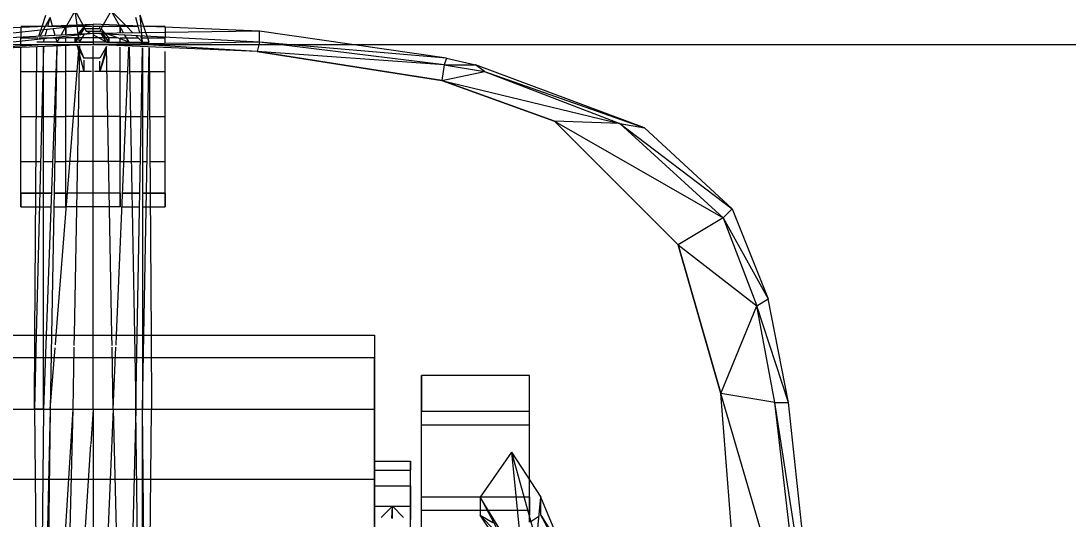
# Model space of a CAD drawing. Header units: millimetres. Extents: x -21051 to 202668, y -15646 to 13691.
# Drawn here: x -10652.5 to -10283.2, y -8192.4 to -8016.8 of the extents above; entities that cross this region are included whole.
import ezdxf

# ---------------------------------------------------------------- set-up
doc = ezdxf.new("R2010")
doc.units = ezdxf.units.MM
for name, color, linetype, lineweight in [('A-ANNO-DIMS', 211, 'Continuous', 9), ('A-ANNO-DIMS-100', 211, 'Continuous', 9), ('G-IMPT', 8, 'Continuous', 5), ('I-FURN', 30, 'Continuous', 5)]:
    doc.layers.add(name, color=color, linetype=linetype, lineweight=lineweight)
doc.layers.get('0').off()
doc.layers.get('I-FURN').off()
doc.styles.add('Arial_3', font='arial.ttf', dxfattribs={"height": 100})
doc.dimstyles.new('Arial_1_0', dxfattribs={"dimscale": 304.8, "dimtxt": 102.02594, "dimasz": 0.328084, "dimexe": 0.328084, "dimexo": 0.0625, "dimgap": 0.082021, "dimtad": 1, "dimdec": 0, "dimzin": 0, "dimdsep": 46, "dimtxsty": 'Arial_3', "dimblk1": 'OBLIQUE', "dimblk2": 'OBLIQUE', "dimsah": 1, "dimcen": 0.09, "dimdle": 0.328084, "dimazin": 0, "dimtfac": 1, "dimtdec": 4, "dimtix": 1, "dimtmove": 0, "dimatfit": 3, "dimfxl": 0.492126, "dimfxlon": 1, "dimtvp": 1, "dimtolj": 1, "dimtzin": 0, "dimarcsym": 2})

# ---------------------------------------------------------------- blocks, each defined once
blk = doc.blocks.new('Aeron_Work_Chair_3485 - Aeron Work Chair_dwg-857507-00_Ground floor')
at = {"layer": 'G-IMPT'}
for p, q in [((148.25, 247.62), (194.47, 240.51)), ((148.43, 250.23), (194.47, 245.27)), ((148, 245.87), (194.47, 240.51)), ((194.47, 245.27), (230.98, 238.12)), ((194.47, 240.51), (194.47, 245.27)), ((194.47, 245.27), (228.6, 234.16)), ((194.47, 240.51), (197.64, 221.46)), ((194.47, 240.51), (228.6, 234.16)), ((144.17, 237.02), (197.64, 221.46)), ((228.6, 234.16), (230.98, 238.12)), ((262.73, 225.42), (230.98, 238.12)), ((259.56, 222.25), (230.98, 238.12)), ((197.64, 221.46), (228.6, 234.16)), ((259.56, 222.25), (228.6, 234.16)), ((250.03, 206.37), (228.6, 234.16)), ((116.68, 227.81), (197.64, 221.46)), ((116.68, 227.81), (197.64, 221.46)), ((259.56, 222.25), (262.73, 225.42)), ((291.31, 194.47), (262.73, 225.42)), ((292.89, 185.74), (262.73, 225.42)), ((259.56, 222.25), (250.03, 206.37)), ((292.89, 185.74), (259.56, 222.25)), ((293.69, 162.72), (259.56, 222.25)), ((197.64, 221.46), (250.03, 206.37)), ((250.03, 206.37), (197.64, 221.46)), ((293.69, 162.72), (250.03, 206.37)), ((293.69, 162.72), (250.03, 206.37)), ((291.31, 194.47), (313.53, 134.94)), ((311.15, 138.11), (291.31, 194.47)), ((292.89, 185.74), (291.31, 194.47)), ((307.97, 123.03), (292.89, 185.74)), ((311.15, 138.11), (292.89, 185.74)), ((292.89, 185.74), (293.69, 162.72)), ((139.81, 166.02), (154.78, 157.96)), ((142.08, 165.89), (161.13, 157.96)), ((154.78, 157.96), (142.08, 165.89)), ((307.97, 123.03), (293.69, 162.72)), ((293.69, 162.72), (307.97, 123.03)), ((145.26, 156.37), (161.13, 157.96)), ((177.01, 147.64), (145.26, 156.37)), ((152.57, 154.36), (154.36, 157.28)), ((154.78, 157.96), (161.13, 157.96)), ((177.01, 147.64), (161.13, 157.96)), ((130.18, 152.93), (154.78, 136.52)), ((161.13, 136.52), (130.74, 152.83)), ((136.52, 151.61), (161.13, 136.52)), ((177.01, 147.64), (136.52, 151.61)), ((153.92, 153.99), (152.26, 153.99)), ((152.34, 153.99), (156.37, 153.99)), ((161.13, 153.99), (154.78, 153.99)), ((156.37, 153.99), (167.24, 153.99)), ((156.37, 153.31), (156.37, 139.44)), ((161.13, 153.99), (167.24, 153.99)), ((161.13, 153.99), (161.13, 136.52)), ((167.24, 153.99), (186.53, 153.99)), ((167.25, 153.99), (191.29, 153.99)), ((186.53, 153.99), (190.8, 153.99)), ((186.53, 153.99), (186.53, 115.89)), ((191.29, 153.99), (203.99, 153.99)), ((191.29, 153.99), (203.99, 153.99)), ((191.29, 153.99), (191.29, 115.89)), ((203.99, 153.99), (203.99, 115.89)), ((154.78, 136.52), (139.08, 151.36)), ((177.01, 147.64), (161.13, 136.52)), ((154.78, 136.52), (152.21, 141.03)), ((156.37, 139.08), (156.37, 136.52)), ((307.97, 123.03), (311.15, 138.11)), ((313.53, 123.82), (311.15, 138.11)), ((311.15, 138.11), (313.53, 134.94)), ((161.13, 136.52), (154.78, 136.52)), ((156.37, 136.52), (156.37, 115.89)), ((161.13, 136.52), (161.13, 115.89)), ((315.91, 124.62), (313.53, 134.94)), ((313.53, 123.82), (313.53, 134.94)), ((313.53, 123.82), (307.97, 123.03)), ((318.29, 57.94), (307.97, 123.03)), ((307.97, 123.03), (318.29, 57.94)), ((315.91, 124.62), (313.53, 123.82)), ((313.53, 123.82), (321.47, 58.74)), ((313.53, 123.82), (318.29, 57.94)), ((315.91, 124.62), (325.44, 58.74)), ((315.91, 124.62), (321.47, 58.74)), ((143.67, 115.89), (156.37, 115.89)), ((143.67, 115.89), (161.13, 115.89)), ((156.37, 115.89), (186.53, 115.89)), ((161.13, 115.89), (191.29, 115.89)), ((186.53, 115.89), (190.8, 115.89)), ((191.29, 115.89), (203.99, 115.89)), ((203.99, 115.89), (191.29, 115.89)), ((149.23, 111.92), (157.96, 111.92)), ((165.1, 111.92), (153.19, 111.92)), ((157.96, 111.92), (170.66, 111.92)), ((157.96, 99.22), (157.96, 111.92)), ((165.1, 111.92), (173.83, 111.92)), ((165.1, 99.22), (165.1, 111.92)), ((173.83, 111.92), (170.66, 111.92)), ((170.66, 99.22), (170.66, 111.92)), ((173.83, 99.22), (173.83, 111.92)), ((157.96, 105.57), (153.99, 109.54)), ((153.59, 105.57), (157.96, 105.57)), ((153.76, 105.33), (157.96, 105.57)), ((157.96, 105.57), (153.99, 101.6)), ((167.48, 99.22), (36.51, 99.22)), ((149.23, 99.22), (167.48, 99.22)), ((157.96, 99.22), (149.23, 99.22)), ((153.19, 99.22), (165.1, 99.22)), ((157.96, 99.22), (170.66, 99.22)), ((165.1, 99.22), (173.83, 99.22)), ((167.48, 99.22), (173.83, 99.22)), ((192.09, 99.22), (167.48, 99.22)), ((167.48, -99.22), (167.48, 99.22)), ((167.48, -99.22), (167.48, 99.22)), ((173.83, 99.22), (170.66, 99.22)), ((173.83, 99.22), (192.09, 99.22)), ((210.34, 99.22), (192.09, 99.22)), ((192.09, 99.22), (210.34, 99.22)), ((192.09, -99.22), (192.09, 99.22)), ((192.09, -99.22), (192.09, 99.22)), ((218.28, 99.22), (210.34, 99.22)), ((218.28, 99.22), (210.34, 99.22)), ((210.34, -99.22), (210.34, 99.22)), ((210.34, -99.22), (210.34, 99.22)), ((218.28, -99.22), (218.28, 99.22)), ((321.47, 58.74), (318.29, 57.94)), ((318.29, 57.94), (320.68, 0)), ((318.29, 57.94), (320.68, 17.46)), ((321.47, 58.74), (320.68, 0)), ((321.47, 58.74), (325.44, 58.74)), ((321.47, 58.74), (324.64, 0)), ((325.44, 58.74), (324.64, 0)), ((325.44, 58.74), (327.82, 0)), ((268.29, 25.4), (263.52, 25.4)), ((263.52, 25.4), (268.29, 25.4)), ((263.52, 20.2), (263.52, 25.4)), ((268.29, 25.4), (279.4, 25.4)), ((268.29, 25.4), (279.4, 25.4)), ((268.29, 25.4), (268.29, 20.17)), ((268.29, 20.17), (268.29, 25.4)), ((279.4, 25.4), (295.28, 25.4)), ((279.4, 25.4), (295.28, 25.4)), ((279.4, 20.1), (279.4, 25.4)), ((279.4, 20.1), (279.4, 25.4)), ((295.28, 25.4), (311.15, 25.4)), ((295.28, 25.4), (311.15, 25.4)), ((295.28, 20), (295.28, 25.4)), ((295.28, 20), (295.28, 25.4)), ((311.15, 25.4), (318.29, 25.4)), ((311.15, 25.4), (318.29, 25.4)), ((311.15, 19.91), (311.15, 25.4)), ((311.15, 19.91), (311.15, 25.4)), ((321.02, 25.4), (323.06, 25.4)), ((321.02, 25.4), (323.06, 25.4)), ((323.06, 19.31), (323.06, 25.4)), ((323.06, 19.31), (323.06, 25.4)), ((326.79, 25.4), (323.27, 25.4)), ((326.79, 25.4), (323.27, 25.4)), ((327.02, 25.4), (327.02, 19.58)), ((26.19, 19.05), (192.09, 20.64)), ((26.19, 19.05), (192.09, 17.46)), ((218.28, 20.48), (192.09, 20.64)), ((319.5, 19.86), (218.28, 20.48)), ((218.28, 17.94), (319.5, 19.81)), ((263.52, 17.46), (263.52, 20.2)), ((268.29, 20.17), (268.29, 17.46)), ((268.29, 17.46), (268.29, 20.17)), ((279.4, 17.46), (279.4, 19.07)), ((279.4, 17.46), (279.4, 19.07)), ((295.28, 17.46), (295.28, 19.36)), ((295.28, 17.46), (295.28, 19.36)), ((311.15, 17.46), (311.15, 19.65)), ((311.15, 17.46), (311.15, 19.65)), ((321.47, 19.84), (327.09, 17.97)), ((321.47, 17.46), (321.47, 19.84)), ((323.06, 17.33), (323.06, 19.31)), ((323.06, 17.33), (323.06, 19.31)), ((327.02, 19.58), (327.02, 17.99)), ((23.81, 17.46), (192.09, 17.46)), ((23.81, 17.46), (192.09, 15.08)), ((192.09, 15.08), (26.28, 11.13)), ((192.09, 17.46), (218.28, 17.94)), ((218.28, 17.46), (192.09, 17.46)), ((192.09, 15.08), (218.28, 15.56)), ((218.28, 14.6), (192.09, 15.08)), ((319.57, 17.46), (218.28, 17.46)), ((218.28, 15.56), (319.57, 17.43)), ((263.52, 10.21), (263.52, 16.4)), ((268.29, 16.48), (268.29, 10.42)), ((268.29, 10.42), (268.29, 16.48)), ((279.4, 9.52), (279.4, 16.69)), ((279.4, 9.52), (279.4, 16.69)), ((295.28, 9.52), (295.28, 16.98)), ((295.28, 9.52), (295.28, 16.98)), ((311.15, 12.89), (311.15, 17.27)), ((311.15, 12.89), (311.15, 17.27)), ((320.68, -17.46), (320.68, 17.46)), ((321.47, 17.46), (323.83, 15.1)), ((321.47, 17.46), (327.13, 16.99)), ((321.47, 17.46), (323.73, 16.84)), ((321.47, 12.7), (321.47, 17.46)), ((323.06, 9.52), (323.06, 15.87)), ((323.06, 9.52), (323.06, 15.87)), ((324.87, 16.54), (327.17, 15.91)), ((327.02, 15.95), (327.02, 9.52)), ((327.09, 17.97), (330.99, 16.67)), ((327.13, 16.99), (330.99, 16.67)), ((327.17, 15.91), (330.2, 15.08)), ((319.72, 12.73), (218.28, 14.6)), ((218.28, 8.27), (319.72, 12.63)), ((311.15, 9.52), (311.15, 12.26)), ((311.15, 9.52), (311.15, 12.26)), ((321.47, 12.7), (324.36, 5.17)), ((321.47, 12.7), (324.04, 11.23)), ((321.47, 4.76), (321.47, 12.7)), ((324.83, 14.1), (327.35, 11.58)), ((327.35, 11.58), (332.58, 6.35)), ((192.09, 7.14), (96.59, 9.42)), ((192.09, 7.14), (213.99, 8.08)), ((214.64, 8.11), (218.28, 8.27)), ((265.19, 9.52), (263.52, 9.52)), ((263.52, 9.52), (319.82, 9.52)), ((263.52, 9.52), (268.29, 9.52)), ((263.52, 9.52), (263.52, -9.38)), ((263.52, 9.52), (268.29, 9.52)), ((268.29, 9.52), (265.19, 9.52)), ((268.29, 9.52), (279.4, 9.52)), ((268.29, 9.52), (279.4, 9.52)), ((268.29, 9.52), (279.4, 9.52)), ((268.29, 9.52), (268.29, -9)), ((295.28, 9.52), (279.4, 9.52)), ((279.4, 9.52), (295.28, 9.52)), ((279.4, 9.52), (295.28, 9.52)), ((279.4, 9.52), (279.4, -9.53)), ((295.28, 9.52), (311.15, 9.52)), ((295.28, 9.52), (311.15, 9.52)), ((295.28, 9.52), (295.28, -9.53)), ((295.28, 9.52), (311.15, 9.52)), ((311.15, 9.52), (319.82, 9.52)), ((311.15, 9.52), (319.82, 9.52)), ((311.15, 9.52), (319.82, 9.52)), ((311.15, 9.52), (311.15, 0.57)), ((321.47, 9.52), (322.69, 9.52)), ((321.47, 9.52), (322.69, 9.52)), ((321.47, 9.52), (322.69, 9.52)), ((321.47, 9.52), (322.69, 9.52)), ((323.06, 8.57), (323.06, -9.53)), ((324.77, 9.52), (327.02, 9.52)), ((327.02, 9.52), (324.77, 9.52)), ((327.02, 9.52), (324.77, 9.52)), ((324.79, 10.8), (327.44, 9.29)), ((327.02, 9.52), (325.38, 9.52)), ((327.02, 9.52), (327.02, 0)), ((327.44, 9.29), (332.58, 6.35)), ((192.09, 7.14), (29.37, 0.03)), ((192.09, 7.14), (214.04, 6.74)), ((214.58, 6.73), (218.28, 6.66)), ((218.28, 6.66), (319.97, 4.79)), ((319.97, 4.73), (311.15, 2.38)), ((318.29, 4.58), (311.15, 2.38)), ((319.98, 4.7), (315.91, 2.38)), ((323.06, 5.56), (321.47, 5.13)), ((321.47, 5.56), (324.45, 3.57)), ((323.06, 5.56), (321.47, 5.56)), ((321.47, 4.76), (321.47, -4.76)), ((321.47, 4.76), (321.47, 0)), ((321.47, 4.76), (324.48, 2.95)), ((321.47, 4.76), (324.11, 0)), ((323.06, 5.56), (324.4, 4.48)), ((323.06, 5.56), (324.42, 4.2)), ((324.7, 4.29), (325.44, 2.38)), ((324.73, 4.22), (326.37, 2.9)), ((332.58, 6.35), (327.67, 3.62)), ((311.15, 2.38), (311.15, 0.57)), ((311.15, 2.38), (314.85, 2.38)), ((315.91, 2.38), (315.91, 0.31)), ((327.67, 3.62), (325.44, 2.38)), ((325.44, -2.38), (325.44, 2.38)), ((326.23, 2.38), (326.23, -2.82)), ((326.23, 2.38), (327.02, 2.38)), ((327.02, 2.38), (327.02, 0)), ((179.68, -0.83), (26.3, -11.05)), ((192.09, 0), (29.37, 0)), ((192.09, 0), (179.89, -0.81)), ((192.09, 0), (218.28, 0)), ((218.28, 0), (320.12, 0)), ((311.15, -0.57), (311.15, -3.18)), ((311.15, -0.57), (311.15, -4.95)), ((317.38, -4.84), (311.15, -3.18)), ((315.17, -3.18), (311.15, -3.18)), ((315.91, -0.31), (315.91, -3.18)), ((318.29, -4.54), (315.91, -3.18)), ((319.56, -4.8), (315.91, -3.18)), ((320.68, 0), (318.29, -57.94)), ((324.64, 0), (318.29, -57.94)), ((324.64, 0), (320.68, 0)), ((321.47, -4.76), (321.47, 0)), ((324.64, 0), (321.47, -58.74)), ((321.47, -58.74), (327.82, 0)), ((321.47, -4.76), (324.31, -3.06)), ((326.95, -3.22), (324.39, -4.68)), ((326.23, -3.18), (324.41, -4.39)), ((326.96, -3.23), (324.5, -5.2)), ((324.6, -0.87), (325.44, -2.38)), ((324.64, 0), (327.82, 0)), ((325.44, -58.74), (327.82, 0)), ((327.44, -3.49), (325.44, -2.38)), ((327.02, -3.18), (326.23, -3.18)), ((327.02, -0.44), (327.02, -3.18)), ((327.02, -0.44), (327.02, -9.53)), ((332.58, -6.35), (327.44, -3.49)), ((192.09, -7.14), (23.81, -17.46)), ((192.09, -7.14), (96.59, -9.42)), ((214.04, -6.74), (192.09, -7.14)), ((218.28, -6.66), (214.58, -6.73)), ((320.27, -4.78), (218.28, -6.66)), ((218.28, -12.99), (320.28, -4.86)), ((311.15, -5.59), (311.15, -9.53)), ((320.3, -5.62), (318.29, -5.08)), ((320.3, -5.68), (319.03, -4.96)), ((321.47, -4.76), (324.08, -5.14)), ((321.47, -12.7), (321.47, -4.76)), ((323.43, -5.04), (321.47, -6.35)), ((323.69, -5.08), (321.47, -6.35)), ((323.06, -6.35), (321.47, -5.64)), ((323.06, -6.35), (321.47, -5.93)), ((321.47, -6.35), (323.06, -6.35)), ((324.36, -5.18), (327.22, -5.58)), ((327.44, -9.29), (332.58, -6.35)), ((327.59, -5.64), (332.58, -6.35)), ((265.19, -9.53), (263.52, -9.53)), ((263.52, -9.53), (320.28, -9.53)), ((263.52, -9.53), (268.29, -9.53)), ((263.52, -13.77), (263.52, -9.53)), ((263.52, -9.53), (268.29, -9.53)), ((268.29, -9.53), (265.19, -9.53)), ((268.29, -9.53), (279.4, -9.53)), ((268.29, -9.53), (279.4, -9.53)), ((268.29, -9.53), (268.29, -13.68)), ((268.29, -13.68), (268.29, -9.53)), ((268.29, -9.53), (279.4, -9.53)), ((279.4, -9.53), (295.28, -9.53)), ((279.4, -9.53), (295.28, -9.53)), ((279.4, -13.47), (279.4, -9.53)), ((279.4, -13.47), (279.4, -9.53)), ((279.4, -9.53), (295.28, -9.53)), ((295.28, -9.53), (311.15, -9.53)), ((295.28, -9.53), (311.15, -9.53)), ((295.28, -13.18), (295.28, -9.53)), ((295.28, -13.18), (295.28, -9.53)), ((295.28, -9.53), (311.15, -9.53)), ((311.15, -9.53), (320.28, -9.53)), ((311.15, -9.53), (320.28, -9.53)), ((311.15, -12.89), (311.15, -9.53)), ((311.15, -12.89), (311.15, -9.53)), ((311.15, -9.53), (320.28, -9.53)), ((321.47, -9.53), (323.06, -9.53)), ((321.47, -9.53), (323.06, -9.53)), ((321.47, -9.53), (323.06, -9.53)), ((321.47, -9.53), (323.06, -9.53)), ((323.06, -18.98), (323.06, -9.53)), ((323.06, -18.98), (323.06, -9.53)), ((324.04, -11.23), (326.77, -9.67)), ((325.38, -9.53), (324.13, -9.53)), ((324.13, -9.53), (326.79, -9.53)), ((326.79, -9.53), (324.13, -9.53)), ((326.79, -9.53), (324.13, -9.53)), ((326.79, -9.53), (325.38, -9.53)), ((327.02, -9.53), (327.02, -15.95)), ((192.09, -15.08), (213.78, -13.35)), ((218.28, -14.6), (192.09, -15.08)), ((214.84, -13.27), (218.28, -12.99)), ((320.15, -12.72), (218.28, -14.6)), ((320.15, -12.75), (218.28, -16.5)), ((268.29, -14.66), (268.29, -20.17)), ((268.29, -20.17), (268.29, -14.66)), ((279.4, -17.46), (279.4, -14.25)), ((279.4, -17.46), (279.4, -14.25)), ((295.28, -17.46), (295.28, -13.66)), ((295.28, -17.46), (295.28, -13.66)), ((311.15, -17.46), (311.15, -13.08)), ((311.15, -17.46), (311.15, -13.08)), ((321.47, -12.7), (323.37, -11.61)), ((321.47, -12.7), (323.2, -13.17)), ((321.47, -12.7), (321.47, -17.46)), ((323.92, -13.37), (326.3, -14.02)), ((327.24, -14.27), (330.2, -15.08)), ((192.09, -15.08), (23.81, -17.46)), ((192.09, -15.08), (26.19, -19.05)), ((192.09, -17.46), (26.19, -19.05)), ((218.28, -16.5), (192.09, -17.46)), ((192.09, -17.46), (192.09, -20.64)), ((192.09, -17.46), (218.28, -17.46)), ((218.28, -17.46), (319.96, -17.46)), ((319.96, -17.5), (218.28, -19.99)), ((263.52, -20.2), (263.52, -14.83)), ((295.28, -20), (295.28, -18.11)), ((295.28, -20), (295.28, -18.11)), ((311.15, -19.91), (311.15, -17.72)), ((311.15, -19.91), (311.15, -17.72)), ((318.29, -57.94), (320.68, -17.46)), ((321.47, -17.46), (322.77, -17.11)), ((321.47, -17.46), (321.47, -19.84)), ((323.61, -19.13), (327.09, -17.97)), ((323.63, -18.66), (327.14, -16.75)), ((323.73, -16.84), (326.07, -16.21)), ((327.02, -16.81), (327.02, -17.99)), ((327.02, -17.99), (327.02, -19.58)), ((327.09, -17.97), (330.99, -16.67)), ((327.14, -16.75), (330.2, -15.08)), ((327.17, -15.91), (330.2, -15.08)), ((192.09, -20.64), (26.19, -19.05)), ((218.28, -19.99), (192.09, -20.64)), ((192.09, -20.64), (218.28, -20.48)), ((218.28, -20.48), (319.86, -19.85)), ((263.52, -25.4), (263.52, -20.2)), ((268.29, -20.17), (268.29, -25.4)), ((268.29, -25.4), (268.29, -20.17)), ((279.4, -20.1), (279.4, -18.49)), ((279.4, -20.1), (279.4, -18.49)), ((279.4, -25.4), (279.4, -20.1)), ((279.4, -25.4), (279.4, -20.1)), ((295.28, -25.4), (295.28, -20)), ((295.28, -25.4), (295.28, -20)), ((311.15, -25.4), (311.15, -19.91)), ((311.15, -25.4), (311.15, -19.91)), ((323.06, -25.4), (323.06, -19.31)), ((323.06, -25.4), (323.06, -19.31)), ((327.02, -19.58), (327.02, -25.4)), ((268.29, -25.4), (263.52, -25.4)), ((263.52, -25.4), (268.29, -25.4)), ((268.29, -25.4), (279.4, -25.4)), ((268.29, -25.4), (279.4, -25.4)), ((279.4, -25.4), (295.28, -25.4)), ((279.4, -25.4), (295.28, -25.4)), ((295.28, -25.4), (311.15, -25.4)), ((295.28, -25.4), (311.15, -25.4)), ((311.15, -25.4), (319.63, -25.4)), ((311.15, -25.4), (319.63, -25.4)), ((320.21, -25.4), (323.06, -25.4)), ((320.21, -25.4), (323.06, -25.4)), ((325.07, -25.4), (323.27, -25.4)), ((326.79, -25.4), (323.27, -25.4)), ((326.79, -25.4), (325.07, -25.4))]:
    blk.add_line(p, q, dxfattribs=at)
blk = doc.blocks.new('Aeron_Work_Chair_3485 - Aeron_Work_Chair_3485-1032145-00_Ground floor')
at = {"extrusion": (0, 0, -1), "zscale": -1, "rotation": 180}
blk.add_blockref('Aeron_Work_Chair_3485 - Aeron Work Chair_dwg-857507-00_Ground floor', (5.18, -12.1), dxfattribs=at)
blk = doc.blocks.new('DIMBLOCK48-00_Ground floor')
at = {"layer": 'A-ANNO-DIMS-100', "transparency": 16777216}
for p, q in [((-12355.98, -8025.06), (-12355.98, -7875.06)), ((-6585.98, -8025.06), (-6585.98, -7875.06)), ((-12355.98, -8025.06), (-12305.98, -7975.06)), ((-6585.98, -8025.06), (-6535.98, -7975.06)), ((-12355.98, -8025.06), (-12405.98, -8075.06)), ((-12355.98, -8025.06), (-6585.98, -8025.06)), ((-12355.98, -8025.06), (-12355.98, -8125.06)), ((-6585.98, -8025.06), (-6635.98, -8075.06)), ((-6585.98, -8025.06), (-6585.98, -8125.06))]:
    blk.add_line(p, q, dxfattribs=at)
at = {"layer": 'A-ANNO-DIMS-100', "color": 0, "transparency": 16777216, "insert": (-9624.8, -7870.24), "char_height": 100, "width": 369.1769, "attachment_point": 1, "line_spacing_factor": 0.941778, "style": 'Arial_3'}
blk.add_mtext('5770', dxfattribs=at)
blk = doc.blocks.new('_Oblique')
at = {"color": 0, "linetype": 'ByBlock', "lineweight": -2}
blk.add_line((-0.5, -0.5), (0.5, 0.5), dxfattribs=at)

msp = doc.modelspace()

# ---------------------------------------------------------------- block references
at = {"layer": 'I-FURN', "color": 254, "rotation": 89.99999999999991}
msp.add_blockref('Aeron_Work_Chair_3485 - Aeron_Work_Chair_3485-1032145-00_Ground floor', (-10639.14, -8340.62), dxfattribs=at)

# ---------------------------------------------------------------- dimensions: what is measured, and where the dimension line sits
at = {"layer": 'A-ANNO-DIMS'}
dim = msp.add_linear_dim(base=(-6585.98, -8025.06), p1=(-12355.98, -7875.06), p2=(-6585.98, -7875.06), dimstyle='Arial_1_0', override={"dimpost": '<>', "dimfxl": 5770}, dxfattribs=at)
dim.commit()
dim.dimension.update_dxf_attribs({"geometry": 'DIMBLOCK48-00_Ground floor', "text_midpoint": (-9470.98, -7949.01)})

doc.saveas('drawing.dxf')
